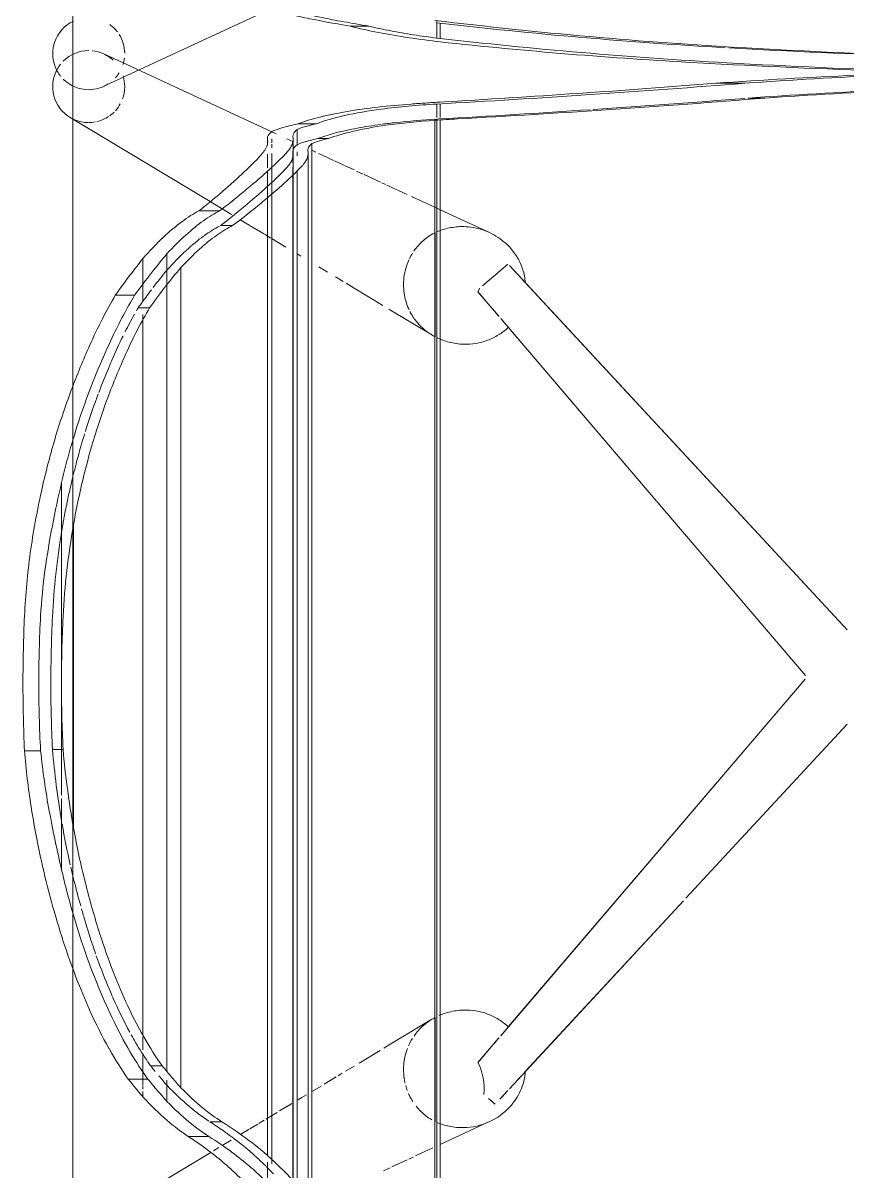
# Model space of a CAD drawing. Header units: millimetres. Extents: x 98018 to 155899, y -1987 to 21700.
# Drawn here: x 105793.4 to 106068.2, y 16261.9 to 16644.9 of the extents above; entities that cross this region are included whole.
import ezdxf

# ---------------------------------------------------------------- set-up
doc = ezdxf.new("R2010")
doc.units = ezdxf.units.MM
doc.linetypes.add('Осевая', pattern=[3175, 635, -476.25, 1587.5, -476.25])
doc.layers.add('I-FURN-1', color=7, linetype='Continuous', lineweight=9, true_color=0xf0f0f0)
doc.layers.add('Оси-2', color=7, linetype='Осевая', lineweight=9)

# ---------------------------------------------------------------- blocks, each defined once
blk = doc.blocks.new('Chair_IconsOfDenmark_NamNam_WoodChair - 1_187-V18-План разверток пом_ 2_49_ Этаж 2')
at = {"layer": 'I-FURN-1'}
for p, q in [((31.75, 192.92), (5.47, 249.64)), ((25.53, 161.18), (25.53, 167.51)), ((27.32, 138.6), (21.57, 138.6)), ((26.55, 137.42), (21.45, 137.42))]:
    blk.add_line(p, q, dxfattribs=at)
for start, end in [(119.1056, 128.4027), (25.0917, 119.1056), (135, 180), (180, 213.0242), (228.0907, 237.5911), (307.2529, 324.0118), (252.7785, 262.9377), (270.6963, 302.3007)]:
    blk.add_arc((16.35, 254.69), 12, start, end, dxfattribs=at)
for points, knots in [([(25.53, 167.51), (26.11, 170.8), (27.22, 177), (29.28, 187.31), (30.48, 192.06), (31.12, 193.59)], [0, 0, 0, 0, 0.25, 0.5, 1, 1, 1, 1]), ([(30.6, 185.19), (30, 183.79), (28.87, 179.38), (27.01, 169.87), (26.04, 164.18), (25.53, 161.18)], [0, 0, 0, 0, 0.5, 0.75, 1, 1, 1, 1]), ([(10.02, -32.89), (10.18, -25.76), (10.92, 2.47), (12.14, 30.63), (13.31, 51.62)], [0.3309134, 0.3309134, 0.3309134, 0.3309134, 0.5, 1, 1, 1, 1]), ([(13.31, 41.87), (12.14, 21.01), (10.92, -7), (10.17, -35.08), (10.02, -42.19)], [0, 0, 0, 0, 0.5, 0.6695095, 0.6695095, 0.6695095, 0.6695095])]:
    blk.add_open_spline(points, degree=3, knots=knots, dxfattribs=at)
for points in [[(20.29, 137.42), (20.69, 140.9), (21.61, 147.89), (23.37, 158.13), (24.77, 164.5), (25.53, 167.51)], [(25.53, 161.18), (24.98, 158.86), (23.94, 154.02), (22.61, 146.38), (21.89, 141.18), (21.57, 138.6)], [(21.57, 138.6), (19.72, 122.58), (16.5, 90.43), (14.21, 58.09), (13.31, 41.87)], [(27.46, 139.28), (25.39, 122.1), (21.78, 87.61), (19.27, 52.88), (18.29, 35.47)], [(21.78, 90.35), (23.17, 106.48), (24.8, 122.57), (26.66, 138.6)], [(13.31, 51.62), (14.1, 65.99), (16.06, 94.68), (18.76, 123.2), (20.29, 137.42)], [(18.36, 42.46), (19.26, 58.36), (20.4, 74.22), (21.76, 90.04)], [(15.59, -20.73), (16.23, -0.06), (17.13, 20.58), (18.29, 41.17)], [(18.29, 35.47), (17.13, 14.85), (15.32, -26.5), (14.56, -67.98), (14.43, -88.75)]]:
    blk.add_open_spline(points, degree=3, dxfattribs=at)
blk = doc.blocks.new('Chair_IconsOfDenmark_NamNam_WoodChair - 1_187-V19-План разверток пом_ 2_49_ Этаж 2')
at = {"layer": 'I-FURN-1'}
for p, q in [((188.81, 270.72), (188.81, 276.1)), ((189.26, 266.79), (189.26, 263.25)), ((26.64, 260.87), (54.83, 214)), ((165.38, 263.74), (149.05, 263.74)), ((172.9, 263.74), (165.38, 263.74)), ((172.9, 263.74), (165.38, 263.74)), ((261.79, 263.74), (174.02, 263.74)), ((261.79, 263.74), (174.02, 263.74)), ((278.31, 263.74), (261.79, 263.74)), ((371.99, 214.14), (400.09, 260.87)), ((264.14, 259.78), (163.1, 259.78)), ((421.27, 249.64), (395.33, 193.66)), ((340.75, 239.38), (340.75, 245.82)), ((79.27, 234.97), (79.27, 241.51)), ((336.59, 238.17), (336.59, 234.38)), ((75.16, 236.61), (73.3, 236.61)), ((77.16, 236.61), (75.9, 236.61)), ((87.82, 236.61), (77.31, 236.61)), ((83.69, 234.02), (83.69, 230.18)), ((93.38, 236.61), (89.01, 236.61)), ((334.39, 236.61), (93.87, 236.61)), ((353.01, 236.61), (338.72, 236.61)), ((77.16, 228.61), (71.82, 228.61)), ((78.88, 228.61), (77.21, 228.61)), ((78.88, 228.61), (77.21, 228.61)), ((349.14, 228.61), (81.81, 228.61)), ((349.14, 228.61), (81.81, 228.61)), ((354.59, 228.61), (349.14, 228.61)), ((77.16, 223.91), (76.35, 223.91)), ((350.06, 223.91), (77.16, 223.91)), ((60.16, 214.64), (60.16, 221.48)), ((368.9, 211.03), (368.9, 217.96)), ((55.38, 213.09), (56.48, 211.26)), ((65.06, 214.31), (65.06, 210.29)), ((363.99, 207.05), (363.99, 210.74)), ((367.73, 207.05), (371.99, 214.14)), ((57.11, 210.2), (58.94, 207.17)), ((363.99, 206.68), (363.99, 207.05)), ((60.8, 204.07), (61.76, 202.48)), ((364.05, 200.95), (365.97, 204.14)), ((61.78, 202.44), (62.57, 201.12)), ((62.68, 200.94), (64.25, 198.33)), ((361.1, 196.04), (363.98, 200.83)), ((64.47, 197.96), (65.53, 196.21)), ((65.91, 195.58), (68.17, 191.81)), ((359.84, 193.94), (360.99, 195.86)), ((50.14, 195.1), (44.87, 195.1)), ((51.56, 195.1), (50.14, 195.1)), ((52.37, 193.59), (51.02, 193.59)), ((378.4, 193.59), (52.45, 193.59)), ((377.09, 195.1), (53.8, 195.1)), ((356.8, 188.9), (359.56, 193.48)), ((382.16, 195.1), (377.09, 195.1)), ((388.01, 193.59), (378.4, 193.59)), ((387.89, 195.1), (383.31, 195.1)), ((391.21, 193.59), (389.93, 193.59)), ((393.12, 195.1), (390.75, 195.1)), ((392.97, 193.59), (391.58, 193.59)), ((395.33, 193.66), (394.62, 192.13)), ((68.65, 191.02), (70.09, 188.62)), ((70.14, 188.54), (71.08, 186.98)), ((393, 188.63), (392.08, 186.65)), ((44.87, 185.19), (382.27, 185.19)), ((382.27, 185.19), (44.87, 185.19)), ((45.34, 186.5), (382.24, 186.5)), ((383.55, 186.6), (45.45, 186.6)), ((72.32, 184.91), (73.09, 183.64)), ((353.81, 183.92), (354.58, 185.19)), ((382.6, 186.5), (392.79, 186.5)), ((386.52, 186.6), (384.89, 186.6)), ((388.82, 186.6), (386.52, 186.6)), ((387.24, 185.19), (388.67, 185.19)), ((388.67, 185.19), (387.24, 185.19)), ((396.02, 185.19), (390.99, 185.19)), ((397.95, 178.82), (397.95, 184.92)), ((391.35, 180.26), (35.32, 180.26)), ((37.77, 181.5), (388.18, 181.5)), ((73.12, 183.59), (74.03, 182.07)), ((389.12, 180.26), (388.49, 178.9)), ((75.27, 180.01), (76.96, 177.2)), ((77.57, 176.2), (79.98, 172.19)), ((348.46, 175.01), (350.23, 177.97)), ((388.11, 178.08), (386.57, 174.76)), ((393.02, 178.32), (393.02, 174.72)), ((345.33, 169.82), (346.9, 172.43)), ((385.65, 172.76), (384.17, 169.57)), ((386.53, 174.67), (385.77, 173.03)), ((80.39, 171.51), (81.23, 170.11)), ((81.87, 169.04), (83.57, 166.21)), ((343.16, 166.21), (344.75, 168.85)), ((384.07, 169.37), (382.61, 166.21)), ((337.37, 156.58), (343.15, 166.19)), ((382.2, 165.33), (381.18, 163.12)), ((84.59, 164.52), (88.83, 157.47)), ((381.02, 162.77), (378.52, 157.38)), ((49.7, 154.18), (48.68, 156.37)), ((52.33, 148.49), (49.99, 153.55)), ((89.54, 156.28), (90.32, 154.99)), ((90.32, 154.99), (99.21, 140.2)), ((327.52, 140.2), (336.18, 154.6)), ((377.51, 155.21), (374.38, 148.46)), ((378.31, 156.92), (377.72, 155.66)), ((53.26, 146.49), (52.57, 147.98)), ((56.3, 139.92), (53.61, 145.73)), ((373.72, 147.02), (370.14, 139.3)), ((399.17, 138.6), (27.39, 138.6)), ((399.17, 138.6), (27.39, 138.6)), ((399.13, 139.28), (27.46, 139.28)), ((65.06, 139.11), (99.83, 139.11)), ((326.9, 139.11), (361.67, 139.11)), ((370, 139), (369.31, 137.49)), ((399.54, 138.6), (399.58, 137.79)), ((404.56, 138.6), (400.04, 138.6)), ((64.5, 137.42), (27.27, 137.42)), ((65.08, 120.97), (57.42, 137.52)), ((362.23, 137.42), (64.5, 137.42)), ((369.31, 137.49), (361.65, 120.97)), ((399.24, 137.42), (362.23, 137.42)), ((404.63, 137.42), (400.04, 137.42)), ((84.8, 124.86), (92.98, 117.88)), ((333.75, 117.88), (341.94, 124.86)), ((343.94, 123.33), (351.06, 114.98)), ((70.9, 119.13), (72.78, 121.34)), ((75.41, 114.95), (72.57, 117.58)), ((93.69, 117.28), (212.68, 15.79)), ((271.99, 65.2), (333.04, 117.28)), ((138.74, 56.32), (76.04, 114.37)), ((350.69, 114.37), (229.1, 1.78)), ((271.99, 65.2), (330.08, 114.75)), ((138.73, 56.32), (81.75, 109.08)), ((213.87, 15.63), (271.83, 65.07)), ((213.87, 15.63), (271.83, 65.07)), ((197.64, 1.78), (139.59, 55.53)), ((197.64, 1.78), (139.59, 55.53)), ((411.49, 35.83), (411.49, 45.54)), ((406.53, 34.89), (406.53, 29.21))]:
    blk.add_line(p, q, dxfattribs=at)
at = {"layer": 'I-FURN-1', "flags": 128}
for points in [[(96.65, 114.75), (154.9, 65.07), (212.68, 15.79)], [(344.98, 109.08), (287.14, 55.53), (229.1, 1.78)]]:
    blk.add_lwpolyline(points, dxfattribs=at)
at = {"layer": 'I-FURN-1'}
for centre, radius, start, end in [((410.38, 254.69), 12, 60.8944, 148.9747), ((410.38, 254.69), 12, 51.5535, 60.8944), ((410.38, 254.69), 12, 0, 45), ((410.38, 254.69), 12, 157.4126, 179.0711), ((410.38, 254.69), 12, 180, 190.2406), ((410.38, 254.69), 12, 335.1407, 354.3629), ((410.38, 254.69), 12, 193.2652, 213.8914), ((410.38, 254.69), 12, 317.233, 334.5361), ((410.38, 254.69), 12, 215.9882, 225), ((410.38, 254.69), 12, 227.7598, 241.4145), ((410.38, 254.69), 12, 249.8446, 269.42), ((410.38, 254.69), 12, 270, 287.2215), ((76.28, 141.71), 18.88, 263.5474, 296.819), ((350.45, 141.71), 18.88, 243.181, 247.0118)]:
    blk.add_arc(centre, radius, start, end, dxfattribs=at)
for points in [[(152.06, 270.48), (158.03, 271.8), (170.13, 274.11), (182.53, 275.59), (188.81, 276.1)], [(188.81, 276.1), (196.32, 276.44), (211.32, 276.79), (226.32, 276.44), (233.81, 276.1)], [(233.81, 276.1), (240.92, 275.77), (254.94, 274.46), (268.57, 271.96), (275.29, 270.48)], [(125.2, 263.16), (129.49, 264.53), (138.25, 267.16), (147.4, 269.44), (152.06, 270.48)], [(188.81, 270.72), (181.99, 270.04), (168.54, 268.05), (155.48, 265.17), (149.05, 263.74)], [(233.81, 270.72), (226.32, 271.14), (211.32, 271.57), (196.32, 271.14), (188.81, 270.72)], [(278.31, 263.74), (273.54, 264.81), (263.88, 266.93), (248.96, 269.45), (238.89, 270.43), (233.81, 270.72)], [(275.29, 270.48), (278.25, 269.82), (284.08, 268.42), (289.76, 266.85), (292.56, 266.03)], [(165.38, 263.74), (169.3, 264.38), (177.21, 265.57), (185.23, 266.45), (189.26, 266.79)], [(189.26, 266.79), (196.63, 267.14), (211.37, 267.5), (226.11, 267.13), (233.49, 266.78)], [(233.49, 266.78), (238.27, 266.56), (247.78, 265.78), (257.14, 264.47), (261.79, 263.74)], [(292.56, 266.03), (298.36, 264.33), (309.4, 260.59), (319.28, 256.47), (323.94, 254.4)], [(102.38, 254.4), (105.82, 255.93), (113.08, 258.98), (121.04, 261.83), (125.2, 263.16)], [(149.05, 263.74), (144.92, 262.77), (136.82, 260.67), (129.02, 258.29), (125.2, 257.04)], [(150.77, 260.84), (155.22, 261.85), (159.76, 262.76), (164.37, 263.57)], [(189.26, 263.25), (184.83, 262.88), (176.04, 261.9), (167.39, 260.52), (163.1, 259.78)], [(233.49, 263.25), (226.11, 263.59), (211.37, 263.95), (196.63, 263.6), (189.26, 263.25)], [(264.14, 259.78), (259.11, 260.63), (248.98, 262.13), (238.68, 263), (233.49, 263.25)], [(261.79, 263.74), (265.15, 263.19), (268.46, 262.57), (271.73, 261.89)], [(292.56, 259.95), (290.24, 260.63), (285.54, 261.96), (280.74, 263.17), (278.31, 263.74)], [(125.2, 257.04), (120.48, 255.51), (111.5, 252.21), (103.46, 248.64), (99.67, 246.84)], [(163.1, 259.78), (156.88, 258.67), (144.76, 256.03), (133.25, 252.73), (127.65, 250.96)], [(131.89, 255.87), (133.28, 256.28), (134.69, 256.69), (136.1, 257.09)], [(290.35, 253.71), (286.15, 254.92), (277.57, 257.16), (268.67, 258.99), (264.14, 259.78)], [(280.89, 259.82), (282.09, 259.52), (283.28, 259.22), (284.47, 258.91)], [(284.47, 258.91), (286.45, 258.39), (288.41, 257.85), (290.35, 257.3)], [(290.35, 257.3), (290.9, 257.14), (291.45, 256.98), (292, 256.82)], [(292, 256.82), (292.85, 256.57), (293.7, 256.32), (294.53, 256.06)], [(326.66, 246.84), (323.36, 248.4), (316.43, 251.51), (304.97, 256), (296.8, 258.69), (292.56, 259.95)], [(89.56, 247.98), (93.41, 250.14), (97.68, 252.3), (102.38, 254.4)], [(121.02, 252.37), (121.75, 252.63), (122.5, 252.88), (123.25, 253.14)], [(123.25, 253.14), (124.69, 253.63), (126.16, 254.11), (127.65, 254.57)], [(127.65, 254.57), (129.06, 255.01), (130.47, 255.44), (131.89, 255.87)], [(321.02, 242.4), (316.48, 244.43), (306.83, 248.46), (296.03, 252.07), (290.35, 253.71)], [(295.33, 255.81), (298.05, 254.97), (300.69, 254.09), (303.27, 253.18)], [(303.27, 253.18), (304.06, 252.9), (304.83, 252.62), (305.6, 252.34)], [(323.94, 254.4), (327.08, 253), (333.02, 250.15), (338.29, 247.26), (340.75, 245.82)], [(127.65, 250.96), (123.57, 249.67), (115.76, 246.91), (108.66, 243.92), (105.29, 242.4)], [(119.19, 251.71), (119.59, 251.86), (120, 252.01), (120.41, 252.15)], [(305.6, 252.34), (306.34, 252.07), (307.07, 251.8), (307.79, 251.53)], [(308.31, 251.34), (311.25, 250.22), (314.09, 249.08), (316.84, 247.92)], [(79.27, 241.51), (82.24, 243.62), (85.62, 245.76), (89.42, 247.9)], [(99.67, 246.84), (95.58, 244.9), (88.09, 240.93), (81.98, 236.94), (79.27, 234.97)], [(89.42, 247.9), (89.46, 247.93), (89.51, 247.95), (89.56, 247.98)], [(94.93, 240.99), (98.5, 242.94), (102.42, 244.86), (106.7, 246.74)], [(316.84, 247.92), (317.69, 247.56), (318.53, 247.21), (319.37, 246.84)], [(319.37, 246.84), (322.08, 245.67), (324.66, 244.47), (327.12, 243.25)], [(340.75, 239.38), (338.65, 240.63), (334.2, 243.14), (329.26, 245.62), (326.66, 246.84)], [(340.75, 245.82), (343.08, 244.18), (347.45, 240.98), (351.25, 238.02), (353.01, 236.61)], [(73.3, 236.61), (74.22, 237.38), (76.13, 238.98), (78.19, 240.66), (79.27, 241.51)], [(105.29, 242.4), (100.92, 240.42), (92.95, 236.35), (86.52, 232.22), (83.69, 230.18)], [(336.59, 234.38), (334.3, 235.73), (329.41, 238.44), (323.92, 241.1), (321.02, 242.4)], [(328.52, 242.56), (330.58, 241.52), (332.54, 240.47), (334.41, 239.42)], [(85.19, 235.07), (87.12, 236.39), (89.21, 237.71), (91.46, 239.03)], [(91.46, 239.03), (92.29, 239.52), (93.14, 240.01), (94.02, 240.49)], [(335.53, 238.79), (335.89, 238.58), (336.24, 238.38), (336.59, 238.17)], [(336.59, 238.17), (337.96, 237.2), (339.27, 236.25), (340.54, 235.31)], [(354.59, 228.61), (352.65, 230.25), (348.42, 233.7), (343.43, 237.44), (340.75, 239.38)], [(60.16, 221.48), (61.59, 223.75), (65.21, 228.56), (70.35, 233.85), (73.3, 236.61)], [(79.27, 234.97), (77.9, 233.85), (75.28, 231.66), (72.93, 229.61), (71.82, 228.61)], [(81.82, 232.51), (82.43, 233), (83.05, 233.51), (83.69, 234.02)], [(83.69, 234.02), (84.12, 234.33), (84.55, 234.63), (85, 234.94)], [(350.06, 223.91), (348.18, 225.51), (344.05, 228.87), (339.2, 232.5), (336.59, 234.38)], [(340.54, 235.31), (341.24, 234.79), (341.92, 234.28), (342.58, 233.78)], [(353.01, 236.61), (355.65, 234.29), (360.33, 229.8), (365.59, 223.52), (367.99, 219.75), (368.9, 217.96)], [(83.69, 230.18), (82.33, 229.07), (79.76, 226.92), (77.44, 224.89), (76.35, 223.91)], [(77.21, 228.61), (78.19, 229.46), (79.22, 230.34), (80.3, 231.25)], [(343.33, 233.21), (345.42, 231.62), (347.36, 230.08), (349.14, 228.61)], [(71.82, 228.61), (69.24, 226.09), (64.72, 221.22), (61.47, 216.76), (60.16, 214.64)], [(70.19, 221.23), (72.18, 223.58), (74.5, 226.02), (77.15, 228.55)], [(77.15, 228.55), (77.17, 228.57), (77.19, 228.59), (77.21, 228.61)], [(349.14, 228.61), (351.56, 226.44), (353.71, 224.33), (355.6, 222.29)], [(368.9, 211.03), (368.05, 212.74), (365.85, 216.34), (361.11, 222.24), (356.93, 226.45), (354.59, 228.61)], [(76.35, 223.91), (73.86, 221.46), (69.48, 216.73), (66.33, 212.37), (65.06, 210.29)], [(363.99, 206.68), (363.16, 208.36), (361.02, 211.9), (356.41, 217.69), (352.34, 221.79), (350.06, 223.91)], [(355.68, 222.2), (357.54, 220.19), (359.13, 218.25), (360.49, 216.38)], [(51.05, 209.28), (52.49, 210.94), (55.45, 214.64), (58.56, 219.08), (60.16, 221.48)], [(65.27, 214.65), (66.58, 216.71), (68.19, 218.88), (70.11, 221.14)], [(60.16, 214.64), (58.39, 211.91), (56.67, 209.4), (54.99, 207.12)], [(360.62, 216.21), (361.91, 214.42), (362.98, 212.71), (363.82, 211.08)], [(368.9, 217.96), (370.21, 216.31), (372.72, 213.21), (374.99, 210.52), (376.08, 209.28)], [(62.07, 209.87), (63.05, 211.28), (64.04, 212.76), (65.06, 214.31)], [(363.99, 210.74), (365.45, 208.86), (368.24, 205.34), (370.75, 202.32), (371.93, 200.94)], [(377.02, 200.94), (375.82, 202.36), (373.26, 205.46), (370.4, 209.09), (368.9, 211.03)], [(45.24, 203.16), (46.17, 204.05), (48.08, 205.97), (50.05, 208.14), (51.05, 209.28)], [(54.94, 207.05), (53.28, 204.79), (51.66, 202.76), (50.1, 200.94)], [(65.06, 210.29), (63.22, 207.44), (59.65, 202.21), (56.28, 197.93), (54.64, 196.04)], [(54.99, 207.12), (54.97, 207.09), (54.95, 207.07), (54.94, 207.05)], [(60.13, 207.17), (60.77, 208.04), (61.41, 208.94), (62.07, 209.87)], [(376.08, 209.28), (378.5, 206.49), (382.87, 201.65), (386.27, 198.35), (387.72, 197.09)], [(372.48, 196.04), (371.23, 197.52), (368.56, 200.78), (365.57, 204.62), (363.99, 206.68)], [(50.1, 200.94), (49.26, 199.98), (47.62, 198.15), (46.02, 196.49), (45.24, 195.71)], [(52.67, 198.12), (53.5, 199.02), (54.34, 199.96), (55.2, 200.94)], [(371.93, 200.94), (374.33, 198.12), (378.64, 193.23), (381.97, 189.89), (383.38, 188.62)], [(388.42, 188.62), (387.01, 189.89), (383.71, 193.23), (379.42, 198.12), (377.02, 200.94)], [(47.62, 193.09), (48.42, 193.84), (49.26, 194.66), (50.14, 195.53)], [(54.64, 196.04), (53.87, 195.15), (52.35, 193.45), (50.87, 191.9), (50.14, 191.16)], [(50.29, 195.67), (51.06, 196.44), (51.84, 197.24), (52.64, 198.09)], [(383.78, 183.64), (382.4, 184.92), (379.13, 188.28), (374.86, 193.2), (372.48, 196.04)], [(387.72, 197.09), (388.02, 196.83), (388.61, 196.36), (389.15, 195.99), (389.42, 195.82)], [(389.42, 195.82), (390, 195.47), (391.15, 194.98), (392.28, 194.96), (392.84, 195.07)], [(392.84, 195.07), (392.93, 195.09), (393.03, 195.1), (393.12, 195.1)], [(395.4, 193.59), (395.79, 192.85), (396.6, 190.64), (397.48, 187.03), (397.95, 184.92)], [(50.14, 191.16), (48.54, 189.54), (45.6, 186.66), (43.18, 184.52), (42.09, 183.64)], [(383.38, 188.62), (383.57, 188.46), (383.75, 188.3), (383.93, 188.15)], [(383.93, 188.15), (384.11, 188.01), (384.28, 187.87), (384.45, 187.74)], [(384.45, 187.74), (385.15, 187.23), (385.83, 186.87), (386.52, 186.68)], [(389.42, 187.8), (389.26, 187.92), (388.93, 188.17), (388.6, 188.47), (388.42, 188.62)], [(393.59, 186.57), (392.9, 186.44), (391.53, 186.52), (390.12, 187.26), (389.42, 187.8)], [(386.52, 186.68), (386.93, 186.56), (387.34, 186.5), (387.75, 186.5)], [(387.75, 186.5), (388.02, 186.5), (388.28, 186.52), (388.55, 186.57)], [(388.55, 186.57), (388.64, 186.59), (388.73, 186.6), (388.82, 186.6)], [(388.82, 186.6), (389.11, 186.6), (389.41, 186.51), (389.72, 186.33)], [(389.72, 186.33), (390.13, 186.1), (390.55, 185.72), (390.99, 185.19)], [(390.99, 185.19), (391.29, 184.59), (391.62, 183.7), (391.96, 182.54)], [(393.86, 186.6), (393.77, 186.6), (393.68, 186.59), (393.59, 186.57)], [(394.76, 186.33), (394.45, 186.51), (394.15, 186.6), (393.86, 186.6)], [(396.02, 185.19), (395.59, 185.72), (395.17, 186.1), (394.76, 186.33)], [(397.95, 178.82), (397.6, 180.34), (396.93, 182.95), (396.32, 184.62), (396.02, 185.19)], [(397.95, 184.92), (399.59, 180.61), (402.39, 169.33), (404.02, 154.66), (404.56, 147.17)], [(384.45, 183.06), (384.34, 183.15), (384.12, 183.33), (383.9, 183.53), (383.78, 183.64)], [(388.99, 181.57), (388.25, 181.43), (386.75, 181.54), (385.22, 182.42), (384.45, 183.06)], [(389.25, 181.6), (389.17, 181.6), (389.08, 181.59), (388.99, 181.57)], [(390.13, 181.35), (389.83, 181.51), (389.54, 181.6), (389.25, 181.6)], [(391.35, 180.26), (390.93, 180.76), (390.52, 181.13), (390.13, 181.35)], [(393.02, 174.72), (392.72, 176.03), (392.14, 178.29), (391.61, 179.75), (391.35, 180.26)], [(391.96, 182.54), (392.05, 182.21), (392.15, 181.86), (392.25, 181.49)], [(392.25, 181.49), (392.5, 180.56), (392.75, 179.5), (393.02, 178.32)], [(393.02, 178.32), (393.35, 177.47), (393.67, 176.55), (393.98, 175.58)], [(393.98, 175.58), (394.3, 174.57), (394.61, 173.5), (394.91, 172.37)], [(394.91, 172.37), (395.21, 171.24), (395.5, 170.04), (395.77, 168.8)], [(395.77, 168.8), (396.03, 167.61), (396.29, 166.37), (396.52, 165.1)], [(396.52, 165.1), (396.99, 162.6), (397.41, 159.95), (397.78, 157.2)], [(75.44, 148.43), (76, 148.64), (76.56, 148.82), (77.13, 148.97)], [(90.39, 148.02), (91.23, 147.66), (92.04, 147.23), (92.82, 146.74)], [(352.9, 147.75), (353.57, 147.42), (354.22, 147.07), (354.86, 146.67)], [(404.56, 147.17), (404.68, 145.55), (404.91, 142.29), (405.12, 139.04), (405.22, 137.42)], [(99.21, 140.22), (99.43, 139.86), (99.63, 139.49), (99.83, 139.11)], [(399.58, 131.68), (399.51, 132.94), (399.36, 135.48), (399.21, 138.01), (399.13, 139.28)], [(411.49, 35.83), (410.13, 53.01), (407.61, 87.32), (405.51, 121.53), (404.56, 138.6)], [(399.58, 137.79), (400.52, 121), (401.55, 104.18), (402.68, 87.34)], [(405.22, 137.42), (406.1, 122.16), (408.03, 91.57), (410.28, 60.89), (411.49, 45.54)], [(406.53, 29.21), (405.16, 46.34), (402.64, 80.55), (400.53, 114.66), (399.58, 131.68)], [(102.3, 129.63), (102.34, 128.25), (102.16, 125.55), (101.11, 121.59), (99.29, 117.9), (97.61, 115.76), (96.65, 114.75)], [(330.08, 114.75), (329.12, 115.76), (327.44, 117.9), (325.62, 121.59), (324.58, 125.55), (324.39, 128.25), (324.43, 129.63)], [(84.8, 124.86), (86.62, 123.31), (88.4, 121.79), (90.15, 120.3)], [(336.58, 120.3), (338.33, 121.79), (340.11, 123.31), (341.94, 124.86)], [(70.9, 119.13), (71.33, 119.64), (71.82, 120.21), (72.36, 120.85)], [(90.88, 119.68), (91.59, 119.06), (92.31, 118.46), (93.01, 117.85)], [(333.72, 117.85), (334.42, 118.46), (335.14, 119.06), (335.86, 119.68)], [(75.48, 114.89), (74.57, 115.73), (73.62, 116.61), (72.65, 117.51)], [(93.73, 117.24), (94.71, 116.4), (95.69, 115.57), (96.65, 114.75)], [(330.08, 114.75), (331.04, 115.57), (332.02, 116.4), (333, 117.24)], [(81.75, 109.08), (80.2, 110.52), (78.52, 112.07), (76.71, 113.75)], [(347.98, 111.86), (346.95, 110.9), (345.95, 109.97), (344.98, 109.08)], [(350.68, 114.36), (349.92, 113.65), (349.18, 112.97), (348.46, 112.3)], [(402.74, 86.42), (403.88, 69.61), (405.11, 52.77), (406.44, 35.91)], [(406.53, 34.89), (407.59, 19.72), (408.47, 4.52), (409.16, -10.7)], [(415.68, -57.14), (415.37, -41.59), (414.36, -10.55), (412.58, 20.39), (411.49, 35.83)], [(410.69, -63.09), (410.38, -47.65), (409.39, -16.83), (407.61, 13.89), (406.53, 29.21)]]:
    blk.add_open_spline(points, degree=3, dxfattribs=at)
for points, knots in [([(137.09, 257.37), (140.03, 258.19), (144.28, 259.31), (148.61, 260.34), (149.92, 260.64)], [0.2606458, 0.2606458, 0.2606458, 0.2606458, 0.5, 0.6031778, 0.6031778, 0.6031778, 0.6031778]), ([(271.73, 261.89), (273.28, 261.57), (276.01, 260.98), (278.71, 260.34), (279.88, 260.06)], [0.3391796, 0.3391796, 0.3391796, 0.3391796, 0.5, 0.6238323, 0.6238323, 0.6238323, 0.6238323]), ([(106.95, 246.84), (110.1, 248.21), (114.14, 249.86), (118.4, 251.43), (119.19, 251.71)], [0, 0, 0, 0, 0.5, 0.6115554, 0.6115554, 0.6115554, 0.6115554]), ([(55.2, 200.94), (56.75, 202.74), (58.37, 204.77), (60.03, 207.02), (60.04, 207.05)], [0, 0, 0, 0, 0.5, 0.5050497, 0.5050497, 0.5050497, 0.5050497]), ([(393.12, 195.1), (393.43, 195.1), (394.16, 194.88), (394.94, 194.15), (395.4, 193.59)], [0.1164263, 0.1164263, 0.1164263, 0.1164263, 0.5, 1, 1, 1, 1]), ([(404.56, 138.6), (404.19, 144.85), (403.21, 156.01), (400.82, 169.86), (398.97, 176.25), (397.95, 178.82)], [0, 0, 0, 0, 0.4, 0.7, 1, 1, 1, 1]), ([(399.13, 139.28), (398.75, 144.8), (397.79, 154.64), (395.58, 166.84), (393.92, 172.46), (393.02, 174.72)], [0, 0, 0, 0, 0.4, 0.7, 1, 1, 1, 1]), ([(397.84, 156.79), (398.03, 155.34), (398.75, 149.42), (399.26, 143.2), (399.54, 138.6)], [0.6, 0.6, 0.6, 0.6, 0.7, 1, 1, 1, 1]), ([(77.86, 149.16), (78.2, 149.24), (80.49, 149.71), (84.45, 149.83), (87.94, 148.98), (89.43, 148.42)], [-0.6078244, -0.6078244, -0.6078244, -0.6078244, -0.5833333, -0.4444444, -0.3333333, -0.3333333, -0.3333333, -0.3333333]), ([(335.89, 147.81), (337.43, 148.54), (340.98, 149.67), (346.79, 149.84), (350.73, 148.74), (352.6, 147.88)], [-0.7026693, -0.7026693, -0.7026693, -0.7026693, -0.5833333, -0.4444444, -0.3002988, -0.3002988, -0.3002988, -0.3002988]), ([(71.82, 146.63), (72.29, 146.93), (73.16, 147.43), (74.07, 147.86), (74.48, 148.04)], [-0.76097034, -0.76097034, -0.76097034, -0.76097034, -0.72222222, -0.69082846, -0.69082846, -0.69082846, -0.69082846]), ([(93.63, 146.2), (94.94, 145.29), (96.8, 143.61), (98.28, 141.66), (98.77, 140.92)], [-0.2222222, -0.2222222, -0.2222222, -0.2222222, -0.1111111, -0.0487601, -0.0487601, -0.0487601, -0.0487601]), ([(326.9, 139.11), (327.83, 140.89), (329.56, 143.29), (331.94, 145.37), (332.86, 146.04), (332.99, 146.12)], [-1, -1, -1, -1, -0.8611111, -0.7916667, -0.7812537, -0.7812537, -0.7812537, -0.7812537]), ([(333.11, 146.21), (333.76, 146.66), (334.52, 147.12), (335.31, 147.53), (335.4, 147.57)], [-0.77777778, -0.77777778, -0.77777778, -0.77777778, -0.72222222, -0.71547892, -0.71547892, -0.71547892, -0.71547892]), ([(355.52, 146.23), (356.83, 145.33), (359.11, 143.28), (360.79, 140.8), (361.46, 139.51)], [-0.2222222, -0.2222222, -0.2222222, -0.2222222, -0.1111111, -0.0103568, -0.0103568, -0.0103568, -0.0103568]), ([(65.65, 140.21), (66.44, 141.58), (67.85, 143.43), (69.59, 144.99), (70.19, 145.47)], [-0.971203, -0.971203, -0.971203, -0.971203, -0.8611111, -0.8074828, -0.8074828, -0.8074828, -0.8074828]), ([(63.07, 129.63), (63.04, 131.28), (63.32, 134.31), (64.24, 137.21), (64.8, 138.53)], [-1, -1, -1, -1, -0.5, -0.0641248, -0.0641248, -0.0641248, -0.0641248]), ([(324.43, 129.63), (324.48, 131.3), (324.92, 134.37), (326, 137.28), (326.65, 138.61)], [-1, -1, -1, -1, -0.5, -0.0551642, -0.0551642, -0.0551642, -0.0551642]), ([(361.89, 138.61), (362.48, 137.27), (363.41, 134.34), (363.69, 131.28), (363.66, 129.63)], [-0.9451256, -0.9451256, -0.9451256, -0.9451256, -0.5, 0, 0, 0, 0]), ([(100.45, 137.82), (100.93, 136.74), (101.85, 134.09), (102.25, 131.3), (102.3, 129.63)], [-0.8567793, -0.8567793, -0.8567793, -0.8567793, -0.5, 0, 0, 0, 0]), ([(81.75, 109.08), (79.53, 109.26), (75.29, 110.34), (69.12, 114.41), (65.28, 119.82), (63.45, 125.33), (63.11, 128.17), (63.07, 129.63)], [-1, -1, -1, -1, -0.785714, -0.571429, -0.285714, -0.142857, 0, 0, 0, 0]), ([(363.66, 129.63), (363.61, 127.45), (362.87, 123.18), (360.23, 117.96), (356.86, 114.14), (353.34, 111.54), (349.31, 109.74), (346.46, 109.2), (344.98, 109.08)], [-1, -1, -1, -1, -0.785714, -0.571429, -0.428571, -0.285714, -0.142857, 0, 0, 0, 0]), ([(344.02, 123.24), (344.33, 122.87), (344.89, 122.22), (345.41, 121.6), (345.65, 121.32)], [0.0822015, 0.0822015, 0.0822015, 0.0822015, 0.1666667, 0.2385399, 0.2385399, 0.2385399, 0.2385399]), ([(346.55, 120.27), (347.05, 119.68), (347.83, 118.76), (348.53, 117.95), (348.81, 117.62)], [0.3333333, 0.3333333, 0.3333333, 0.3333333, 0.5, 0.6189484, 0.6189484, 0.6189484, 0.6189484]), ([(349.14, 117.23), (349.53, 116.78), (350.21, 115.97), (350.81, 115.27), (351.07, 114.96)], [0.6666667, 0.6666667, 0.6666667, 0.6666667, 0.8333333, 0.9788083, 0.9788083, 0.9788083, 0.9788083]), ([(411.49, 45.54), (412.58, 30), (414.08, 3.84), (415.03, -22.39), (415.32, -33.03)], [0, 0, 0, 0, 0.5, 0.8402864, 0.8402864, 0.8402864, 0.8402864])]:
    blk.add_open_spline(points, degree=3, knots=knots, dxfattribs=at)
blk = doc.blocks.new('Баффл акустический подвесной - 1180мм-V42-План разверток пом_ 2_49_ Этаж 2')
at = {"layer": 'I-FURN-1'}
for start in [360, 0]:
    blk.add_arc((0, 0), 590, start, 180, dxfattribs=at)

msp = doc.modelspace()

# ---------------------------------------------------------------- linework, layer by layer
at = {"layer": 'Оси-2'}
msp.add_line((105810, 14470), (105810, 19050), dxfattribs=at)

# ---------------------------------------------------------------- block references
at = {"layer": 'I-FURN-1', "rotation": 90.00000000000017}
for name, p in [('Chair_IconsOfDenmark_NamNam_WoodChair - 1_187-V18-План разверток пом_ 2_49_ Этаж 2', (106070, 16618.28)), ('Chair_IconsOfDenmark_NamNam_WoodChair - 1_187-V19-План разверток пом_ 2_49_ Этаж 2', (106070, 16213.28))]:
    msp.add_blockref(name, p, dxfattribs=at)
at = {"layer": 'I-FURN-1'}
msp.add_blockref('Баффл акустический подвесной - 1180мм-V42-План разверток пом_ 2_49_ Этаж 2', (106529, 15708), dxfattribs=at)

doc.saveas('drawing.dxf')
